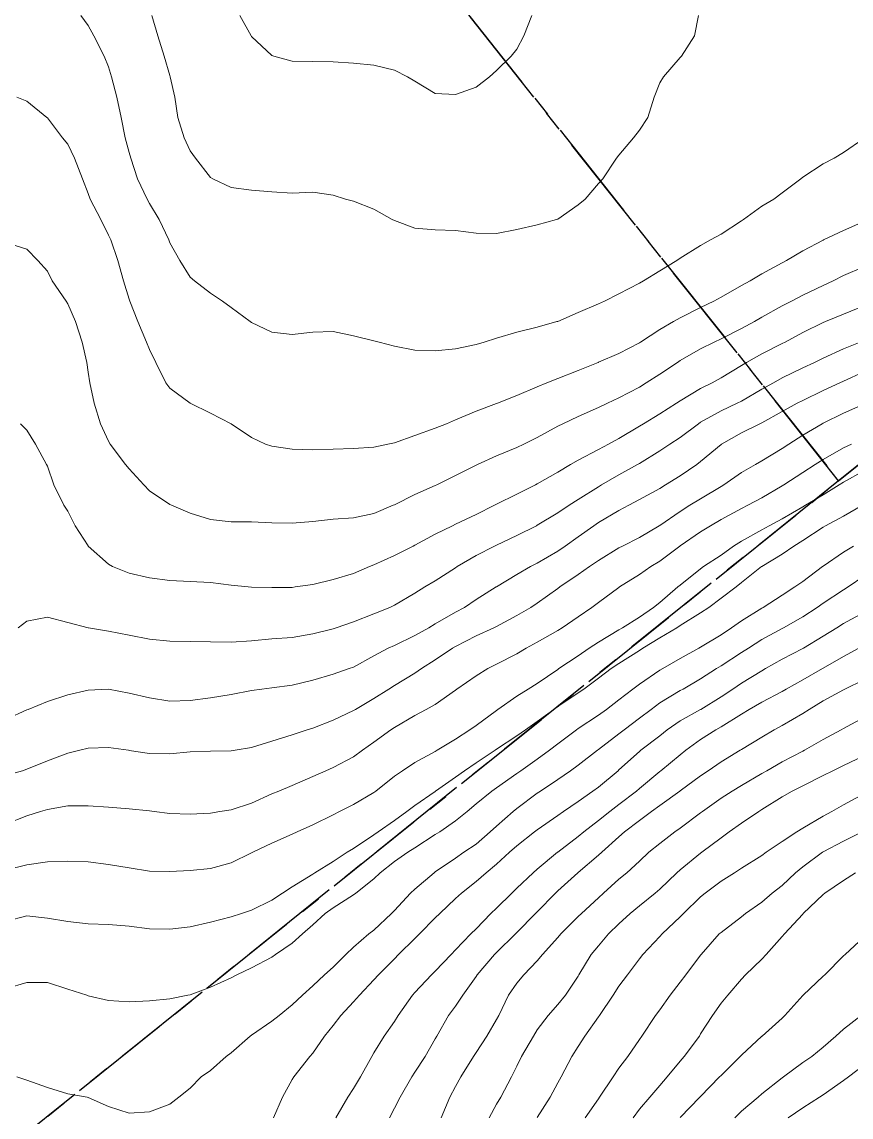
# Model space of a CAD drawing. Header units: centimetres. Extents: x 0 to 642158, y -847 to 649707.
# Drawn here: x 617091.13 to 617111.44, y 620331.76 to 620358.59 of the extents above; entities that cross this region are included whole.
import ezdxf

# ---------------------------------------------------------------- set-up
doc = ezdxf.new("R2010")
doc.units = ezdxf.units.CM
doc.header["$MEASUREMENT"] = 0
doc.linetypes.add('CENTERX2', pattern=[4, 2.5, -0.5, 0.5, -0.5])
doc.layers.add('SPW_parcellaire cadastral', color=7, linetype='CENTERX2', lineweight=25, true_color=0xff0542)
doc.layers.add('WAL_topographie 0.5', color=253, linetype='Continuous', lineweight=20)

msp = doc.modelspace()

# ---------------------------------------------------------------- linework, layer by layer
at = {"layer": 'SPW_parcellaire cadastral'}
for points in [[(617062.014, 620409.186), (617094.809, 620440.723), (617133.598, 620390.47), (617134.906, 620391.492), (617146.257, 620375.609), (617111.129, 620347.351), (617062.014, 620409.186)], [(617062.014, 620409.186), (617111.129, 620347.351), (617070.714, 620314.879), (617014.972, 620379.867), (617062.014, 620409.186)], [(617146.257, 620375.609), (617171.917, 620342.183), (617234.747, 620260.301), (617106.707, 620158.882), (617115.103, 620149.589), (617064.759, 620106.478), (617053.863, 620117.239), (616968.009, 620182.814), (616937.386, 620218.037), (616956.282, 620268.99), (616938.408, 620293.768), (616934.252, 620317.224), (616964.517, 620340.941), (617015.701, 620270.757), (617035.118, 620286.317), (617053.068, 620300.715), (617070.714, 620314.879), (617111.129, 620347.351), (617146.257, 620375.609)]]:
    msp.add_lwpolyline(points, dxfattribs=at)
at = {"layer": 'WAL_topographie 0.5'}
for points in [[(617092.568, 620358.75), (617092.75, 620358.5), (617092.89, 620358.25), (617093.143, 620357.75), (617093.25, 620357.491), (617093.323, 620357.25), (617093.45, 620356.75), (617093.559, 620356.25), (617093.66, 620355.75), (617093.75, 620355.396), (617093.791, 620355.25), (617093.961, 620354.75), (617094.194, 620354.25), (617094.25, 620354.147), (617094.488, 620353.75), (617094.724, 620353.25), (617094.75, 620353.183), (617094.996, 620352.75), (617095.25, 620352.338), (617095.352, 620352.25), (617095.75, 620351.948), (617096.043, 620351.75), (617096.25, 620351.596), (617096.721, 620351.25), (617096.75, 620351.231), (617097.25, 620350.992), (617097.75, 620350.931), (617098.25, 620350.993), (617098.75, 620351.01), (617099.25, 620350.903), (617099.75, 620350.782), (617099.875, 620350.75), (617100.25, 620350.65), (617100.75, 620350.547), (617101.25, 620350.536), (617101.75, 620350.58), (617102.25, 620350.686), (617102.448, 620350.75), (617102.75, 620350.847), (617103.25, 620350.995), (617103.75, 620351.118), (617104.232, 620351.25), (617104.25, 620351.255), (617104.75, 620351.477), (617105.25, 620351.688), (617105.395, 620351.75), (617105.75, 620351.928), (617106.25, 620352.195), (617106.348, 620352.25), (617106.75, 620352.49), (617107.168, 620352.75), (617107.25, 620352.807), (617107.75, 620353.118), (617107.995, 620353.25), (617108.25, 620353.391), (617108.75, 620353.721), (617108.797, 620353.75), (617109.25, 620354.076), (617109.545, 620354.25), (617109.75, 620354.406), (617110.202, 620354.75), (617110.25, 620354.787), (617110.75, 620355.115), (617111.017, 620355.25), (617111.25, 620355.396), (617111.75, 620355.737)], [(617094.307, 620358.75), (617094.453, 620358.25), (617094.613, 620357.75), (617094.75, 620357.281), (617094.762, 620357.25), (617094.872, 620356.75), (617094.946, 620356.25), (617095.102, 620355.75), (617095.25, 620355.431), (617095.376, 620355.25), (617095.75, 620354.783), (617095.803, 620354.75), (617096.25, 620354.538), (617096.75, 620354.473), (617097.25, 620354.429), (617097.75, 620354.394), (617098.25, 620354.419), (617098.75, 620354.346), (617099.05, 620354.25), (617099.25, 620354.2), (617099.75, 620354.003), (617100.195, 620353.75), (617100.25, 620353.726), (617100.75, 620353.539), (617101.25, 620353.495), (617101.75, 620353.478), (617102.25, 620353.416), (617102.75, 620353.41), (617103.25, 620353.506), (617103.75, 620353.619), (617104.22, 620353.75), (617104.25, 620353.759), (617104.75, 620354.108), (617104.922, 620354.25), (617105.25, 620354.633), (617105.351, 620354.75), (617105.689, 620355.25), (617105.75, 620355.327), (617106.107, 620355.75), (617106.25, 620355.937), (617106.454, 620356.25), (617106.613, 620356.75), (617106.75, 620357.097), (617106.843, 620357.25), (617107.25, 620357.721), (617107.285, 620357.75), (617107.603, 620358.25), (617107.697, 620358.75)], [(617096.467, 620358.75), (617096.738, 620358.25), (617096.75, 620358.231), (617097.25, 620357.765), (617097.296, 620357.75), (617097.75, 620357.628), (617098.25, 620357.618), (617098.75, 620357.612), (617099.25, 620357.579), (617099.75, 620357.529), (617100.25, 620357.406), (617100.573, 620357.25), (617100.75, 620357.138), (617101.25, 620356.839), (617101.75, 620356.814), (617102.25, 620356.997), (617102.58, 620357.25), (617102.75, 620357.403), (617103.108, 620357.75), (617103.25, 620357.923), (617103.418, 620358.25), (617103.614, 620358.75)], [(617091.006, 620356.75), (617091.25, 620356.647), (617091.737, 620356.25), (617091.75, 620356.241), (617092.122, 620355.75), (617092.25, 620355.596), (617092.418, 620355.25), (617092.608, 620354.75), (617092.75, 620354.386), (617092.8, 620354.25), (617093.062, 620353.75), (617093.25, 620353.37), (617093.305, 620353.25), (617093.473, 620352.75), (617093.614, 620352.25), (617093.75, 620351.804), (617093.767, 620351.75), (617093.967, 620351.25), (617094.182, 620350.75), (617094.25, 620350.57), (617094.407, 620350.25), (617094.654, 620349.75), (617094.75, 620349.617), (617095.25, 620349.25), (617095.25, 620349.25), (617095.75, 620349.004), (617096.25, 620348.75), (617096.25, 620348.75), (617096.75, 620348.415), (617097.094, 620348.25), (617097.25, 620348.199), (617097.75, 620348.122), (617098.25, 620348.111), (617098.75, 620348.127), (617099.25, 620348.144), (617099.75, 620348.174), (617100.093, 620348.25), (617100.25, 620348.284), (617100.75, 620348.464), (617101.25, 620348.641), (617101.526, 620348.75), (617101.75, 620348.841), (617102.25, 620349.055), (617102.75, 620349.241), (617102.773, 620349.25), (617103.25, 620349.444), (617103.75, 620349.653), (617103.981, 620349.75), (617104.25, 620349.857), (617104.75, 620350.054), (617105.24, 620350.25), (617105.25, 620350.254), (617105.75, 620350.473), (617106.25, 620350.733), (617106.276, 620350.75), (617106.75, 620351.054), (617107.089, 620351.25), (617107.25, 620351.345), (617107.75, 620351.596), (617108.071, 620351.75), (617108.25, 620351.85), (617108.75, 620352.137), (617108.96, 620352.25), (617109.25, 620352.418), (617109.75, 620352.693), (617109.854, 620352.75), (617110.25, 620352.983), (617110.75, 620353.247), (617110.756, 620353.25), (617111.25, 620353.483), (617111.75, 620353.701)], [(617090.75, 620353.177), (617091.25, 620353.023), (617091.52, 620352.75), (617091.75, 620352.482), (617091.867, 620352.25), (617092.207, 620351.75), (617092.25, 620351.686), (617092.44, 620351.25), (617092.604, 620350.75), (617092.717, 620350.25), (617092.75, 620350.015), (617092.789, 620349.75), (617092.893, 620349.25), (617093.05, 620348.75), (617093.25, 620348.319), (617093.287, 620348.25), (617093.666, 620347.75), (617093.75, 620347.645), (617094.114, 620347.25), (617094.25, 620347.106), (617094.75, 620346.769), (617094.793, 620346.75), (617095.25, 620346.556), (617095.75, 620346.405), (617096.25, 620346.346), (617096.75, 620346.346), (617097.25, 620346.323), (617097.75, 620346.313), (617098.25, 620346.356), (617098.75, 620346.408), (617099.25, 620346.446), (617099.75, 620346.553), (617100.22, 620346.75), (617100.25, 620346.763), (617100.75, 620347.014), (617101.25, 620347.233), (617101.288, 620347.25), (617101.75, 620347.482), (617102.25, 620347.732), (617102.288, 620347.75), (617102.75, 620347.962), (617103.25, 620348.17), (617103.423, 620348.25), (617103.75, 620348.413), (617104.25, 620348.689), (617104.378, 620348.75), (617104.75, 620348.929), (617105.25, 620349.145), (617105.469, 620349.25), (617105.75, 620349.382), (617106.25, 620349.647), (617106.419, 620349.75), (617106.75, 620349.96), (617107.182, 620350.25), (617107.25, 620350.295), (617107.75, 620350.584), (617108.081, 620350.75), (617108.25, 620350.83), (617108.75, 620351.079), (617109.069, 620351.25), (617109.25, 620351.357), (617109.75, 620351.633), (617109.977, 620351.75), (617110.25, 620351.894), (617110.75, 620352.137), (617110.994, 620352.25), (617111.25, 620352.381), (617111.75, 620352.596)], [(617091.094, 620348.75), (617091.25, 620348.592), (617091.46, 620348.25), (617091.73, 620347.75), (617091.75, 620347.708), (617091.905, 620347.25), (617092.156, 620346.75), (617092.25, 620346.605), (617092.433, 620346.25), (617092.75, 620345.754), (617092.753, 620345.75), (617093.25, 620345.305), (617093.347, 620345.25), (617093.75, 620345.091), (617094.25, 620344.977), (617094.75, 620344.911), (617095.25, 620344.881), (617095.75, 620344.856), (617096.25, 620344.792), (617096.672, 620344.75), (617096.75, 620344.742), (617097.25, 620344.736), (617097.75, 620344.741), (617097.821, 620344.75), (617098.25, 620344.811), (617098.75, 620344.931), (617099.25, 620345.083), (617099.643, 620345.25), (617099.75, 620345.29), (617100.25, 620345.521), (617100.71, 620345.75), (617100.75, 620345.771), (617101.25, 620346.04), (617101.674, 620346.25), (617101.75, 620346.286), (617102.25, 620346.527), (617102.701, 620346.75), (617102.75, 620346.776), (617103.25, 620347.025), (617103.704, 620347.25), (617103.75, 620347.273), (617104.25, 620347.562), (617104.562, 620347.75), (617104.75, 620347.859), (617105.25, 620348.121), (617105.491, 620348.25), (617105.75, 620348.389), (617106.25, 620348.69), (617106.35, 620348.75), (617106.75, 620348.991), (617107.161, 620349.25), (617107.25, 620349.308), (617107.75, 620349.609), (617108.032, 620349.75), (617108.25, 620349.873), (617108.75, 620350.174), (617108.874, 620350.25), (617109.25, 620350.459), (617109.75, 620350.714), (617109.821, 620350.75), (617110.25, 620350.981), (617110.75, 620351.225), (617110.811, 620351.25), (617111.25, 620351.433), (617111.75, 620351.634)], [(617091.039, 620343.75), (617091.25, 620343.914), (617091.75, 620344.007), (617092.25, 620343.88), (617092.75, 620343.752), (617092.762, 620343.75), (617093.25, 620343.671), (617093.75, 620343.57), (617094.25, 620343.474), (617094.75, 620343.424), (617095.25, 620343.415), (617095.75, 620343.409), (617096.25, 620343.398), (617096.75, 620343.434), (617097.25, 620343.478), (617097.75, 620343.515), (617098.25, 620343.598), (617098.75, 620343.724), (617098.82, 620343.75), (617099.25, 620343.899), (617099.75, 620344.094), (617100.139, 620344.25), (617100.25, 620344.305), (617100.75, 620344.598), (617100.995, 620344.75), (617101.25, 620344.899), (617101.75, 620345.222), (617101.791, 620345.25), (617102.25, 620345.52), (617102.702, 620345.75), (617102.75, 620345.773), (617103.25, 620346.009), (617103.729, 620346.25), (617103.75, 620346.261), (617104.25, 620346.567), (617104.528, 620346.75), (617104.75, 620346.892), (617105.25, 620347.205), (617105.326, 620347.25), (617105.75, 620347.498), (617106.202, 620347.75), (617106.25, 620347.778), (617106.75, 620348.082), (617106.998, 620348.25), (617107.25, 620348.415), (617107.699, 620348.75), (617107.75, 620348.783), (617108.25, 620349.064), (617108.647, 620349.25), (617108.75, 620349.303), (617109.25, 620349.593), (617109.531, 620349.75), (617109.75, 620349.872), (617110.25, 620350.114), (617110.541, 620350.25), (617110.75, 620350.354), (617111.25, 620350.585), (617111.657, 620350.75)], [(617090.75, 620341.513), (617091.25, 620341.739), (617091.282, 620341.75), (617091.75, 620341.942), (617092.25, 620342.109), (617092.75, 620342.226), (617093.25, 620342.248), (617093.75, 620342.151), (617094.25, 620342.031), (617094.75, 620341.954), (617095.25, 620341.967), (617095.75, 620342.034), (617096.25, 620342.12), (617096.75, 620342.217), (617097.007, 620342.25), (617097.25, 620342.277), (617097.75, 620342.343), (617098.25, 620342.466), (617098.75, 620342.61), (617099.141, 620342.75), (617099.25, 620342.789), (617099.75, 620343.062), (617100.101, 620343.25), (617100.25, 620343.319), (617100.75, 620343.558), (617101.093, 620343.75), (617101.25, 620343.843), (617101.75, 620344.132), (617101.967, 620344.25), (617102.25, 620344.44), (617102.74, 620344.75), (617102.75, 620344.757), (617103.25, 620345.053), (617103.585, 620345.25), (617103.75, 620345.337), (617104.25, 620345.629), (617104.431, 620345.75), (617104.75, 620345.978), (617105.133, 620346.25), (617105.25, 620346.327), (617105.75, 620346.621), (617105.989, 620346.75), (617106.25, 620346.889), (617106.75, 620347.166), (617106.892, 620347.25), (617107.25, 620347.475), (617107.657, 620347.75), (617107.75, 620347.82), (617108.25, 620348.242), (617108.262, 620348.25), (617108.75, 620348.525), (617109.204, 620348.75), (617109.25, 620348.771), (617109.75, 620349.05), (617110.113, 620349.25), (617110.25, 620349.319), (617110.75, 620349.56), (617111.156, 620349.75), (617111.25, 620349.794), (617111.75, 620350.02)], [(617090.75, 620340.138), (617091.138, 620340.25), (617091.25, 620340.288), (617091.75, 620340.489), (617092.25, 620340.677), (617092.547, 620340.75), (617092.75, 620340.8), (617093.25, 620340.817), (617093.736, 620340.75), (617093.75, 620340.748), (617094.25, 620340.67), (617094.75, 620340.666), (617095.25, 620340.715), (617095.75, 620340.728), (617096.25, 620340.733), (617096.352, 620340.75), (617096.75, 620340.815), (617097.25, 620340.969), (617097.75, 620341.128), (617098.112, 620341.25), (617098.25, 620341.292), (617098.75, 620341.486), (617099.25, 620341.722), (617099.295, 620341.75), (617099.75, 620342.014), (617100.11, 620342.25), (617100.25, 620342.339), (617100.75, 620342.638), (617100.914, 620342.75), (617101.25, 620342.968), (617101.674, 620343.25), (617101.75, 620343.294), (617102.25, 620343.549), (617102.684, 620343.75), (617102.75, 620343.783), (617103.25, 620344.049), (617103.592, 620344.25), (617103.75, 620344.352), (617104.25, 620344.713), (617104.298, 620344.75), (617104.75, 620345.056), (617105.032, 620345.25), (617105.25, 620345.401), (617105.75, 620345.705), (617105.838, 620345.75), (617106.25, 620345.962), (617106.735, 620346.25), (617106.75, 620346.259), (617107.25, 620346.602), (617107.488, 620346.75), (617107.75, 620346.909), (617108.25, 620347.208), (617108.321, 620347.25), (617108.75, 620347.552), (617109.093, 620347.75), (617109.25, 620347.839), (617109.75, 620348.139), (617109.914, 620348.25), (617110.25, 620348.472), (617110.725, 620348.75), (617110.75, 620348.763), (617111.25, 620349.006), (617111.75, 620349.232)], [(617090.75, 620338.945), (617091.25, 620339.14), (617091.582, 620339.25), (617091.75, 620339.3), (617092.25, 620339.387), (617092.75, 620339.391), (617093.25, 620339.355), (617093.75, 620339.319), (617094.25, 620339.263), (617094.364, 620339.25), (617094.75, 620339.204), (617095.25, 620339.186), (617095.75, 620339.213), (617095.973, 620339.25), (617096.25, 620339.293), (617096.75, 620339.453), (617097.25, 620339.679), (617097.42, 620339.75), (617097.75, 620339.89), (617098.25, 620340.106), (617098.572, 620340.25), (617098.75, 620340.327), (617099.25, 620340.589), (617099.465, 620340.75), (617099.75, 620340.95), (617100.161, 620341.25), (617100.25, 620341.31), (617100.75, 620341.601), (617101.024, 620341.75), (617101.25, 620341.875), (617101.75, 620342.225), (617101.783, 620342.25), (617102.25, 620342.571), (617102.538, 620342.75), (617102.75, 620342.858), (617103.25, 620343.113), (617103.48, 620343.25), (617103.75, 620343.398), (617104.25, 620343.687), (617104.356, 620343.75), (617104.75, 620344.018), (617105.088, 620344.25), (617105.25, 620344.37), (617105.75, 620344.738), (617105.767, 620344.75), (617106.25, 620345.052), (617106.529, 620345.25), (617106.75, 620345.383), (617107.238, 620345.75), (617107.25, 620345.758), (617107.75, 620346.1), (617107.991, 620346.25), (617108.25, 620346.4), (617108.75, 620346.672), (617108.906, 620346.75), (617109.25, 620346.937), (617109.75, 620347.227), (617109.788, 620347.25), (617110.25, 620347.556), (617110.557, 620347.75), (617110.75, 620347.873), (617111.25, 620348.158), (617111.445, 620348.25)], [(617090.75, 620337.82), (617091.25, 620337.947), (617091.75, 620338.013), (617092.25, 620338.036), (617092.75, 620338.014), (617093.25, 620337.954), (617093.75, 620337.87), (617094.25, 620337.791), (617094.75, 620337.778), (617095.25, 620337.803), (617095.75, 620337.855), (617096.25, 620337.994), (617096.75, 620338.234), (617096.781, 620338.25), (617097.25, 620338.471), (617097.75, 620338.691), (617097.87, 620338.75), (617098.25, 620338.922), (617098.75, 620339.171), (617098.906, 620339.25), (617099.25, 620339.418), (617099.75, 620339.715), (617099.795, 620339.75), (617100.25, 620340.114), (617100.45, 620340.25), (617100.75, 620340.447), (617101.25, 620340.721), (617101.3, 620340.75), (617101.75, 620341.021), (617102.1, 620341.25), (617102.25, 620341.359), (617102.75, 620341.727), (617102.782, 620341.75), (617103.25, 620342.073), (617103.53, 620342.25), (617103.75, 620342.389), (617104.25, 620342.73), (617104.278, 620342.75), (617104.75, 620343.064), (617105.019, 620343.25), (617105.25, 620343.402), (617105.75, 620343.699), (617105.839, 620343.75), (617106.25, 620344.013), (617106.598, 620344.25), (617106.75, 620344.372), (617107.193, 620344.75), (617107.25, 620344.798), (617107.75, 620345.198), (617107.821, 620345.25), (617108.25, 620345.53), (617108.553, 620345.75), (617108.75, 620345.872), (617109.25, 620346.149), (617109.43, 620346.25), (617109.75, 620346.42), (617110.25, 620346.711), (617110.318, 620346.75), (617110.75, 620347.011), (617111.14, 620347.25), (617111.25, 620347.319), (617111.75, 620347.598)], [(617090.75, 620336.56), (617091.25, 620336.692), (617091.75, 620336.64), (617092.25, 620336.556), (617092.75, 620336.501), (617093.25, 620336.479), (617093.75, 620336.442), (617094.25, 620336.379), (617094.75, 620336.365), (617095.25, 620336.427), (617095.75, 620336.538), (617096.25, 620336.67), (617096.505, 620336.75), (617096.75, 620336.83), (617097.25, 620337.074), (617097.513, 620337.25), (617097.75, 620337.401), (617098.25, 620337.717), (617098.302, 620337.75), (617098.75, 620338.027), (617099.095, 620338.25), (617099.25, 620338.343), (617099.75, 620338.682), (617099.85, 620338.75), (617100.25, 620339.029), (617100.558, 620339.25), (617100.75, 620339.396), (617101.25, 620339.743), (617101.259, 620339.75), (617101.75, 620340.094), (617101.965, 620340.25), (617102.25, 620340.441), (617102.714, 620340.75), (617102.75, 620340.775), (617103.25, 620341.104), (617103.457, 620341.25), (617103.75, 620341.457), (617104.151, 620341.75), (617104.25, 620341.819), (617104.75, 620342.153), (617104.891, 620342.25), (617105.25, 620342.513), (617105.562, 620342.75), (617105.75, 620342.879), (617106.25, 620343.197), (617106.334, 620343.25), (617106.75, 620343.506), (617107.17, 620343.75), (617107.25, 620343.803), (617107.75, 620344.117), (617107.955, 620344.25), (617108.25, 620344.472), (617108.618, 620344.75), (617108.75, 620344.858), (617109.244, 620345.25), (617109.25, 620345.254), (617109.75, 620345.554), (617110.03, 620345.75), (617110.25, 620345.886), (617110.75, 620346.216), (617110.81, 620346.25), (617111.25, 620346.485), (617111.718, 620346.75)], [(617090.75, 620334.915), (617091.25, 620335.059), (617091.75, 620335.062), (617092.25, 620334.898), (617092.715, 620334.75), (617092.75, 620334.738), (617093.25, 620334.622), (617093.75, 620334.584), (617094.25, 620334.612), (617094.75, 620334.661), (617095.19, 620334.75), (617095.25, 620334.761), (617095.75, 620334.943), (617096.25, 620335.176), (617096.393, 620335.25), (617096.75, 620335.419), (617097.25, 620335.685), (617097.341, 620335.75), (617097.75, 620336.027), (617098.003, 620336.25), (617098.25, 620336.472), (617098.558, 620336.75), (617098.75, 620336.89), (617099.25, 620337.211), (617099.302, 620337.25), (617099.75, 620337.603), (617099.903, 620337.75), (617100.25, 620338.024), (617100.575, 620338.25), (617100.75, 620338.364), (617101.25, 620338.684), (617101.363, 620338.75), (617101.75, 620339.02), (617102.033, 620339.25), (617102.25, 620339.436), (617102.637, 620339.75), (617102.75, 620339.828), (617103.25, 620340.181), (617103.347, 620340.25), (617103.75, 620340.534), (617104.05, 620340.75), (617104.25, 620340.905), (617104.706, 620341.25), (617104.75, 620341.281), (617105.25, 620341.612), (617105.444, 620341.75), (617105.75, 620341.983), (617106.093, 620342.25), (617106.25, 620342.367), (617106.75, 620342.708), (617106.821, 620342.75), (617107.25, 620343), (617107.71, 620343.25), (617107.75, 620343.272), (617108.25, 620343.577), (617108.51, 620343.75), (617108.75, 620343.919), (617109.25, 620344.232), (617109.284, 620344.25), (617109.75, 620344.546), (617110.06, 620344.75), (617110.25, 620344.885), (617110.736, 620345.25), (617110.75, 620345.261), (617111.25, 620345.605), (617111.494, 620345.75)], [(617091, 620332.75), (617091.25, 620332.671), (617091.75, 620332.486), (617092.25, 620332.337), (617092.727, 620332.25), (617092.75, 620332.245), (617093.25, 620332.023), (617093.75, 620331.862), (617094.25, 620331.893), (617094.75, 620332.077), (617094.968, 620332.25), (617095.25, 620332.47), (617095.52, 620332.75), (617095.75, 620332.909), (617096.126, 620333.25), (617096.25, 620333.341), (617096.714, 620333.75), (617096.75, 620333.775), (617097.25, 620334.118), (617097.429, 620334.25), (617097.75, 620334.516), (617097.998, 620334.75), (617098.25, 620334.979), (617098.537, 620335.25), (617098.75, 620335.44), (617099.064, 620335.75), (617099.25, 620335.924), (617099.623, 620336.25), (617099.75, 620336.347), (617100.181, 620336.75), (617100.25, 620336.822), (617100.641, 620337.25), (617100.75, 620337.348), (617101.224, 620337.75), (617101.25, 620337.768), (617101.75, 620338.109), (617101.953, 620338.25), (617102.25, 620338.452), (617102.597, 620338.75), (617102.75, 620338.891), (617103.162, 620339.25), (617103.25, 620339.322), (617103.75, 620339.696), (617103.828, 620339.75), (617104.25, 620340.036), (617104.564, 620340.25), (617104.75, 620340.385), (617105.222, 620340.75), (617105.25, 620340.77), (617105.75, 620341.152), (617105.876, 620341.25), (617106.25, 620341.535), (617106.538, 620341.75), (617106.75, 620341.908), (617107.25, 620342.213), (617107.319, 620342.25), (617107.75, 620342.496), (617108.136, 620342.75), (617108.25, 620342.821), (617108.75, 620343.144), (617108.919, 620343.25), (617109.25, 620343.461), (617109.75, 620343.733), (617109.782, 620343.75), (617110.25, 620344.016), (617110.606, 620344.25), (617110.75, 620344.353), (617111.25, 620344.681), (617111.361, 620344.75), (617111.75, 620345.012)], [(617097.292, 620331.75), (617097.508, 620332.25), (617097.75, 620332.689), (617097.786, 620332.75), (617098.177, 620333.25), (617098.25, 620333.328), (617098.537, 620333.75), (617098.75, 620334.008), (617098.941, 620334.25), (617099.25, 620334.586), (617099.399, 620334.75), (617099.75, 620335.126), (617099.861, 620335.25), (617100.25, 620335.645), (617100.35, 620335.75), (617100.75, 620336.139), (617100.864, 620336.25), (617101.25, 620336.644), (617101.36, 620336.75), (617101.75, 620337.119), (617101.895, 620337.25), (617102.25, 620337.537), (617102.495, 620337.75), (617102.75, 620337.956), (617103.069, 620338.25), (617103.25, 620338.411), (617103.68, 620338.75), (617103.75, 620338.802), (617104.25, 620339.149), (617104.395, 620339.25), (617104.75, 620339.492), (617105.112, 620339.75), (617105.25, 620339.85), (617105.727, 620340.25), (617105.75, 620340.27), (617106.25, 620340.719), (617106.287, 620340.75), (617106.75, 620341.107), (617106.934, 620341.25), (617107.25, 620341.467), (617107.75, 620341.748), (617107.753, 620341.75), (617108.25, 620342.057), (617108.535, 620342.25), (617108.75, 620342.397), (617109.25, 620342.698), (617109.341, 620342.75), (617109.75, 620342.981), (617110.25, 620343.239), (617110.27, 620343.25), (617110.75, 620343.543), (617111.082, 620343.75), (617111.25, 620343.854), (617111.75, 620344.128)], [(617098.819, 620331.75), (617099.107, 620332.25), (617099.25, 620332.464), (617099.423, 620332.75), (617099.699, 620333.25), (617099.75, 620333.34), (617099.998, 620333.75), (617100.25, 620334.103), (617100.339, 620334.25), (617100.695, 620334.75), (617100.75, 620334.815), (617101.161, 620335.25), (617101.25, 620335.338), (617101.641, 620335.75), (617101.75, 620335.858), (617102.119, 620336.25), (617102.25, 620336.377), (617102.615, 620336.75), (617102.75, 620336.88), (617103.123, 620337.25), (617103.25, 620337.37), (617103.649, 620337.75), (617103.75, 620337.839), (617104.244, 620338.25), (617104.25, 620338.254), (617104.75, 620338.635), (617104.892, 620338.75), (617105.25, 620339.027), (617105.529, 620339.25), (617105.75, 620339.419), (617106.179, 620339.75), (617106.25, 620339.814), (617106.75, 620340.23), (617106.777, 620340.25), (617107.25, 620340.641), (617107.386, 620340.75), (617107.75, 620341.01), (617108.126, 620341.25), (617108.25, 620341.32), (617108.75, 620341.637), (617108.939, 620341.75), (617109.25, 620341.93), (617109.75, 620342.193), (617109.846, 620342.25), (617110.25, 620342.479), (617110.736, 620342.75), (617110.75, 620342.758), (617111.25, 620343.044), (617111.624, 620343.25)], [(617100.133, 620331.75), (617100.25, 620331.982), (617100.388, 620332.25), (617100.673, 620332.75), (617100.75, 620332.865), (617101, 620333.25), (617101.25, 620333.678), (617101.291, 620333.75), (617101.572, 620334.25), (617101.75, 620334.484), (617101.929, 620334.75), (617102.25, 620335.209), (617102.276, 620335.25), (617102.703, 620335.75), (617102.75, 620335.799), (617103.216, 620336.25), (617103.25, 620336.285), (617103.709, 620336.75), (617103.75, 620336.791), (617104.192, 620337.25), (617104.25, 620337.305), (617104.743, 620337.75), (617104.75, 620337.756), (617105.25, 620338.177), (617105.329, 620338.25), (617105.75, 620338.629), (617105.884, 620338.75), (617106.25, 620339.03), (617106.55, 620339.25), (617106.75, 620339.398), (617107.237, 620339.75), (617107.25, 620339.76), (617107.75, 620340.124), (617107.938, 620340.25), (617108.25, 620340.468), (617108.719, 620340.75), (617108.75, 620340.768), (617109.25, 620341.073), (617109.552, 620341.25), (617109.75, 620341.355), (617110.25, 620341.649), (617110.408, 620341.75), (617110.75, 620341.959), (617111.25, 620342.232), (617111.285, 620342.25), (617111.75, 620342.476)], [(617101.392, 620331.75), (617101.611, 620332.25), (617101.75, 620332.514), (617101.875, 620332.75), (617102.186, 620333.25), (617102.25, 620333.348), (617102.516, 620333.75), (617102.75, 620334.154), (617102.804, 620334.25), (617103.046, 620334.75), (617103.25, 620335.043), (617103.42, 620335.25), (617103.75, 620335.593), (617103.875, 620335.75), (617104.25, 620336.165), (617104.325, 620336.25), (617104.75, 620336.674), (617104.829, 620336.75), (617105.25, 620337.139), (617105.372, 620337.25), (617105.75, 620337.591), (617105.943, 620337.75), (617106.25, 620338.034), (617106.483, 620338.25), (617106.75, 620338.468), (617107.122, 620338.75), (617107.25, 620338.838), (617107.75, 620339.215), (617107.794, 620339.25), (617108.25, 620339.576), (617108.524, 620339.75), (617108.75, 620339.886), (617109.25, 620340.179), (617109.375, 620340.25), (617109.75, 620340.464), (617110.25, 620340.727), (617110.294, 620340.75), (617110.75, 620341.011), (617111.194, 620341.25), (617111.25, 620341.283), (617111.75, 620341.552)], [(617102.57, 620331.75), (617102.75, 620332.078), (617102.854, 620332.25), (617103.114, 620332.75), (617103.25, 620333.012), (617103.365, 620333.25), (617103.655, 620333.75), (617103.75, 620333.898), (617104.017, 620334.25), (617104.25, 620334.522), (617104.442, 620334.75), (617104.75, 620335.22), (617104.767, 620335.25), (617105.068, 620335.75), (617105.25, 620335.962), (617105.496, 620336.25), (617105.75, 620336.496), (617106.023, 620336.75), (617106.25, 620336.939), (617106.635, 620337.25), (617106.75, 620337.347), (617107.17, 620337.75), (617107.25, 620337.823), (617107.75, 620338.226), (617107.783, 620338.25), (617108.25, 620338.601), (617108.45, 620338.75), (617108.75, 620338.966), (617109.176, 620339.25), (617109.25, 620339.296), (617109.75, 620339.61), (617109.994, 620339.75), (617110.25, 620339.875), (617110.75, 620340.128), (617110.986, 620340.25), (617111.25, 620340.377), (617111.75, 620340.613)], [(617103.75, 620331.752), (617104.069, 620332.25), (617104.25, 620332.6), (617104.334, 620332.75), (617104.594, 620333.25), (617104.75, 620333.495), (617104.916, 620333.75), (617105.25, 620334.218), (617105.271, 620334.25), (617105.611, 620334.75), (617105.75, 620334.972), (617105.956, 620335.25), (617106.25, 620335.644), (617106.334, 620335.75), (617106.75, 620336.186), (617106.808, 620336.25), (617107.25, 620336.666), (617107.333, 620336.75), (617107.75, 620337.156), (617107.863, 620337.25), (617108.25, 620337.541), (617108.576, 620337.75), (617108.75, 620337.863), (617109.25, 620338.175), (617109.356, 620338.25), (617109.75, 620338.519), (617110.104, 620338.75), (617110.25, 620338.841), (617110.75, 620339.139), (617110.96, 620339.25), (617111.25, 620339.416), (617111.75, 620339.681)], [(617104.922, 620331.75), (617105.25, 620332.212), (617105.275, 620332.25), (617105.608, 620332.75), (617105.75, 620332.959), (617105.968, 620333.25), (617106.25, 620333.669), (617106.309, 620333.75), (617106.641, 620334.25), (617106.75, 620334.391), (617107.002, 620334.75), (617107.25, 620335.066), (617107.387, 620335.25), (617107.75, 620335.728), (617107.767, 620335.75), (617108.208, 620336.25), (617108.25, 620336.29), (617108.75, 620336.671), (617108.85, 620336.75), (617109.25, 620337.033), (617109.505, 620337.25), (617109.75, 620337.439), (617110.077, 620337.75), (617110.25, 620337.897), (617110.734, 620338.25), (617110.75, 620338.26), (617111.25, 620338.524), (617111.704, 620338.75)], [(617106.097, 620331.75), (617106.25, 620331.955), (617106.503, 620332.25), (617106.75, 620332.541), (617106.927, 620332.75), (617107.25, 620333.138), (617107.348, 620333.25), (617107.721, 620333.75), (617107.75, 620333.8), (617108.044, 620334.25), (617108.25, 620334.553), (617108.415, 620334.75), (617108.75, 620335.141), (617108.851, 620335.25), (617109.25, 620335.632), (617109.356, 620335.75), (617109.75, 620336.188), (617109.801, 620336.25), (617110.25, 620336.734), (617110.265, 620336.75), (617110.75, 620337.217), (617110.792, 620337.25), (617111.25, 620337.556), (617111.543, 620337.75)], [(617107.25, 620331.755), (617107.73, 620332.25), (617107.75, 620332.272), (617108.215, 620332.75), (617108.25, 620332.787), (617108.722, 620333.25), (617108.75, 620333.278), (617109.25, 620333.746), (617109.254, 620333.75), (617109.75, 620334.189), (617109.816, 620334.25), (617110.25, 620334.741), (617110.26, 620334.75), (617110.75, 620335.218), (617110.789, 620335.25), (617111.25, 620335.711), (617111.291, 620335.75), (617111.75, 620336.174)], [(617108.587, 620331.75), (617108.75, 620331.908), (617109.156, 620332.25), (617109.25, 620332.333), (617109.75, 620332.73), (617109.778, 620332.75), (617110.25, 620333.098), (617110.475, 620333.25), (617110.75, 620333.48), (617111.062, 620333.75), (617111.25, 620333.915), (617111.678, 620334.25)], [(617109.893, 620331.75), (617110.25, 620331.992), (617110.659, 620332.25), (617110.75, 620332.31), (617111.25, 620332.662), (617111.368, 620332.75), (617111.75, 620333.04)]]:
    msp.add_lwpolyline(points, dxfattribs=at)

doc.saveas('drawing.dxf')
